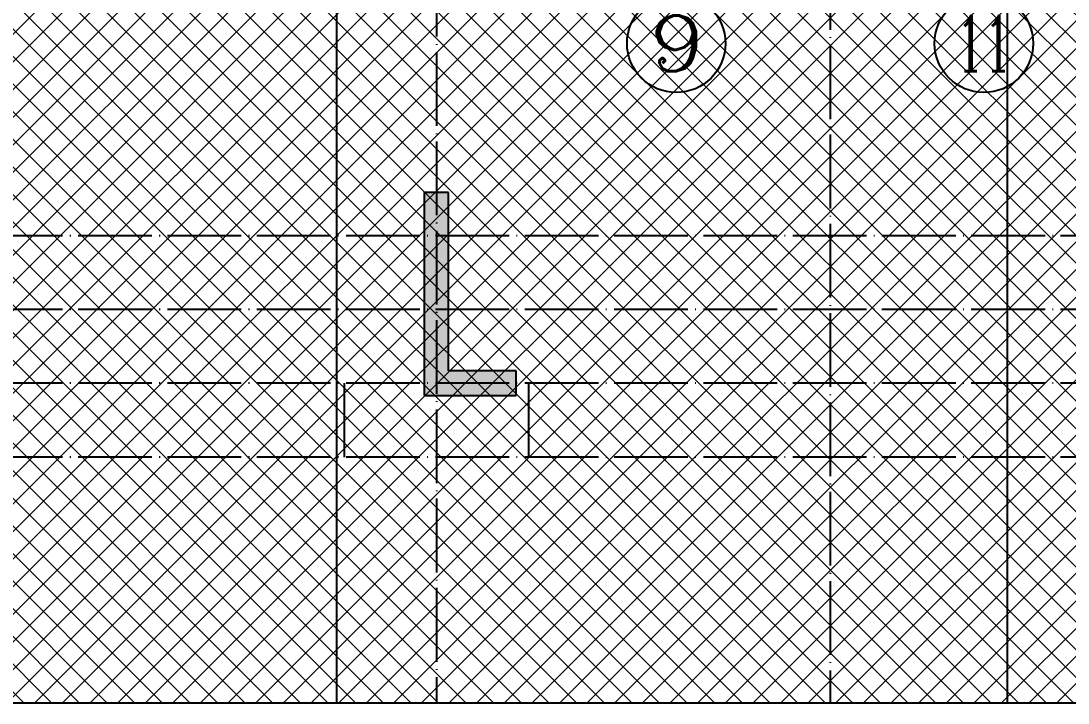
# Model space of a CAD drawing. Extents: x 27938 to 1507990, y 110129 to 923079.
# Drawn here: x 666715 to 675226, y 492321 to 497866 of the extents above; entities that cross this region are included whole.
import ezdxf
from ezdxf.enums import TextEntityAlignment as Align
from ezdxf.xclip import XClip

# ---------------------------------------------------------------- set-up
doc = ezdxf.new("R2010")
doc.units = 0
doc.header["$LTSCALE"] = 1000
doc.header["$MEASUREMENT"] = 0
doc.header["$XCLIPFRAME"] = 0
doc.linetypes.add('DOTE', pattern=[2.4200000000000004, 2, -0.2, 0.02, -0.2])
for name, color, linetype in [('----建筑底图', 8, 'Continuous'), ('AXIS', 3, 'Continuous'), ('AXIS_TEXT', 7, 'Continuous'), ('COLUMN', 9, 'Continuous'), ('DOTE', 1, 'Continuous'), ('PUB_HATCH', 8, 'Continuous')]:
    doc.layers.add(name, color=color, linetype=linetype)
doc.layers.add('填充', color=251, linetype='Continuous', lineweight=5)
doc.styles.add('_TCH_AXIS', font='COMPLEX', dxfattribs={"bigfont": 'GBCBIG'})
doc.styles.add('COMPLEX', font='COMPLEX')

# ---------------------------------------------------------------- blocks, each defined once
blk = doc.blocks.new('GFDGFSDFGD')
at = {"layer": 'PUB_HATCH'}
blk.add_hatch(color=0, dxfattribs=at).paths.add_polyline_path([(430566.578403281, 364323.7167694948), (430566.578403281, 364523.7167694647), (430016.5903762192, 364523.7167694846), (430016.5903769424, 365973.7087152099), (429816.5903769735, 365973.7087152099), (429816.5903762192, 364323.7167694846)])
at = {"layer": 'COLUMN', "color": 0}
for p, q in [((430016.5903769424, 365973.7087152099), (429816.5903769735, 365973.7087152099)), ((429816.5903769735, 365973.7087152099), (429816.5903762192, 364323.7167694846)), ((430016.5903762192, 364523.7167694846), (430016.5903769424, 365973.7087152099)), ((430566.578403281, 364523.7167694647), (430016.5903762192, 364523.7167694846)), ((430566.578403281, 364323.7167694948), (430566.578403281, 364523.7167694647)), ((429816.5903762192, 364323.7167694846), (430566.578403281, 364323.7167694948))]:
    blk.add_line(p, q, dxfattribs=at)
blk = doc.blocks.new('A$C74D73064')
at = {"layer": '填充'}
h = blk.add_hatch(dxfattribs=at)
h.set_pattern_fill('ANSI37', color=0, scale=100, style=0)
h.set_pattern_definition([(45, (-58932.59737397294, 57522.26104246161), (-112.2532015133644, 112.2532015133644), []), (135, (-58932.59737397294, 57522.26104246161), (-112.2532015133644, -112.2532015133644), [])])
h.paths.add_polyline_path([(-11083.82789761451, 26773.63365745218), (-11083.82091777574, 25273.6292442854), (-8583.827084053715, 25273.6292442854), (-8583.82764116174, 22973.6350746504), (-11083.82720834459, 22973.62955984916), (-11083.82773066033, 20773.90402130107), (-6383.836486936198, 20773.90256077482), (-6383.836485874082, 16773.62446525844), (-11233.82635060087, 16773.62446654285), (-11233.82674736297, 16773.624465956), (-14033.82971208036, 16773.62446596113), (-14033.82971208199, 18873.63040226582), (-14183.83259612235, 18873.56265653472), (-14183.8314515333, 20773.77960344986), (-14083.83046232309, 20773.89393582311), (-14083.83740852779, 26773.63032405323)], flags=16)
h.paths.add_polyline_path([(-39083.80215025903, 26773.63365745207), (-39083.8091300978, 25273.62924428529), (-41583.80296381982, 25273.62924428529), (-41583.80240671179, 22973.63507465029), (-39083.80283952894, 22973.62955984904), (-39083.80231721321, 20773.90402130096), (-43683.6098452587, 20773.90256089554), (-43683.60984632082, 16773.62446537917), (-38933.80369727267, 16773.62446654274), (-38933.80330051057, 16773.62446595589), (-36133.80033579317, 16773.62446596101), (-36133.80033579154, 18873.6304022657), (-35983.79745175119, 18873.5626565346), (-35983.79859634023, 21373.59815458627), (-36083.79958555044, 21373.71248695953), (-36083.79263934575, 26773.63032405311)], flags=16)
h.paths.add_polyline_path([(-52083.80424523528, 29673.63447373034), (1916.182622306049, 29673.63447373034), (1916.182622306049, 10173.63447490719), (-52083.80424523528, 10173.63447490719)])
at = {"color": 0}
blk.add_lwpolyline([(-52083.80424523528, 29673.63447373034), (1916.182622306049, 29673.63447373034), (1916.182622306049, 10173.63447490719), (-52083.80424523528, 10173.63447490719)], close=True, dxfattribs=at)
at = {"layer": 'DOTE', "color": 0}
for p, q in [((-41594.96489887056, 128076.6066358481), (-41594.96489887056, 3986.254199284944)), ((-36144.96489887044, 128076.6066358481), (-36144.96489887044, 3986.254199284944))]:
    blk.add_line(p, q, dxfattribs=at)
at = {"color": 169}
blk.add_blockref('GFDGFSDFGD', (-470700.3817029707, -351650.0903577822), dxfattribs=at)
blk = doc.blocks.new('HFHFTHFD')
at = {"layer": 'DOTE', "color": 0, "linetype": 'DOTE', "ltscale": 0.3}
for p, q in [((429916.7956125877, 604548.8100471115), (429916.5572264311, 593448.8100475312)), ((433116.5787096269, 600248.8100463543), (433116.5787096269, 593448.8100475312)), ((472616.5787020951, 597248.8100389724), (418616.5787028495, 597248.8100389724)), ((472616.5787020951, 596648.8100389723), (418616.5787028495, 596648.8100389723)), ((472616.5787020951, 596048.810047531), (418616.5787028495, 596048.810047531)), ((429166.6130644571, 596048.8100475312), (429166.6001787189, 595448.8100475312)), ((430666.5829980801, 596048.8100475312), (430666.5958838182, 595448.8100475312)), ((472616.5787020951, 595448.810047531), (418616.5787028495, 595448.8100475312))]:
    blk.add_line(p, q, dxfattribs=at)
blk = doc.blocks.new('_AXISO')
at = {"color": 0}
blk.add_circle((0, 0), 0.5, dxfattribs=at)
at = {"layer": 'AXIS_TEXT', "color": 0, "style": 'COMPLEX', "width": 1.041666666666667}
blk.add_attdef('A', text='', height=0.56, dxfattribs=at).set_placement((-0.25, -0.28), (0.25, -0.28), align=Align.FIT)

msp = doc.modelspace()

# ---------------------------------------------------------------- block references
at = {"layer": '----建筑底图', "color": 169}
ref = msp.add_blockref('A$C74D73064', (710875.5995507984, 482146.9262726993), dxfattribs=at)
XClip(ref).set_block_clipping_path([(-52083.80424523528, 10173.634474907187), (1916.182622306107, 29673.634473730403)])
at = {"layer": '----建筑底图', "color": 8}
msp.add_blockref('GFDGFSDFGD', (240175.2178478277, 130496.8359149172), dxfattribs=at)
at = {"color": 169}
msp.add_blockref('HFHFTHFD', (240175.2178442443, -101128.249299926), dxfattribs=at)
at = {"layer": 'AXIS', "color": 8}
ref = msp.add_blockref('_AXISO', (672041.796552996, 497684.2976864284), dxfattribs=dict(at, xscale=800, yscale=800, zscale=800))
ref.add_attrib('A', '9', dxfattribs={"layer": 'AXIS_TEXT', "color": 8, "ltscale": 0.5, "height": 452.5483399593904, "style": '_TCH_AXIS', "width": 1.500000000000254}).set_placement((671815.5223830163, 497458.0235164487), (672268.0707229758, 497458.0235164487), align=Align.FIT)
ref = msp.add_blockref('_AXISO', (674541.7968066393, 497684.2979071756), dxfattribs=dict(at, xscale=800, yscale=800, zscale=800))
ref.add_attrib('A', '11', dxfattribs={"layer": 'AXIS_TEXT', "color": 8, "ltscale": 0.5, "height": 452.5483399593904, "style": '_TCH_AXIS', "width": 0.8750000000001477}).set_placement((674315.5226366596, 497458.0237371959), (674768.070976619, 497458.0237371959), align=Align.FIT)

doc.saveas('drawing.dxf')
